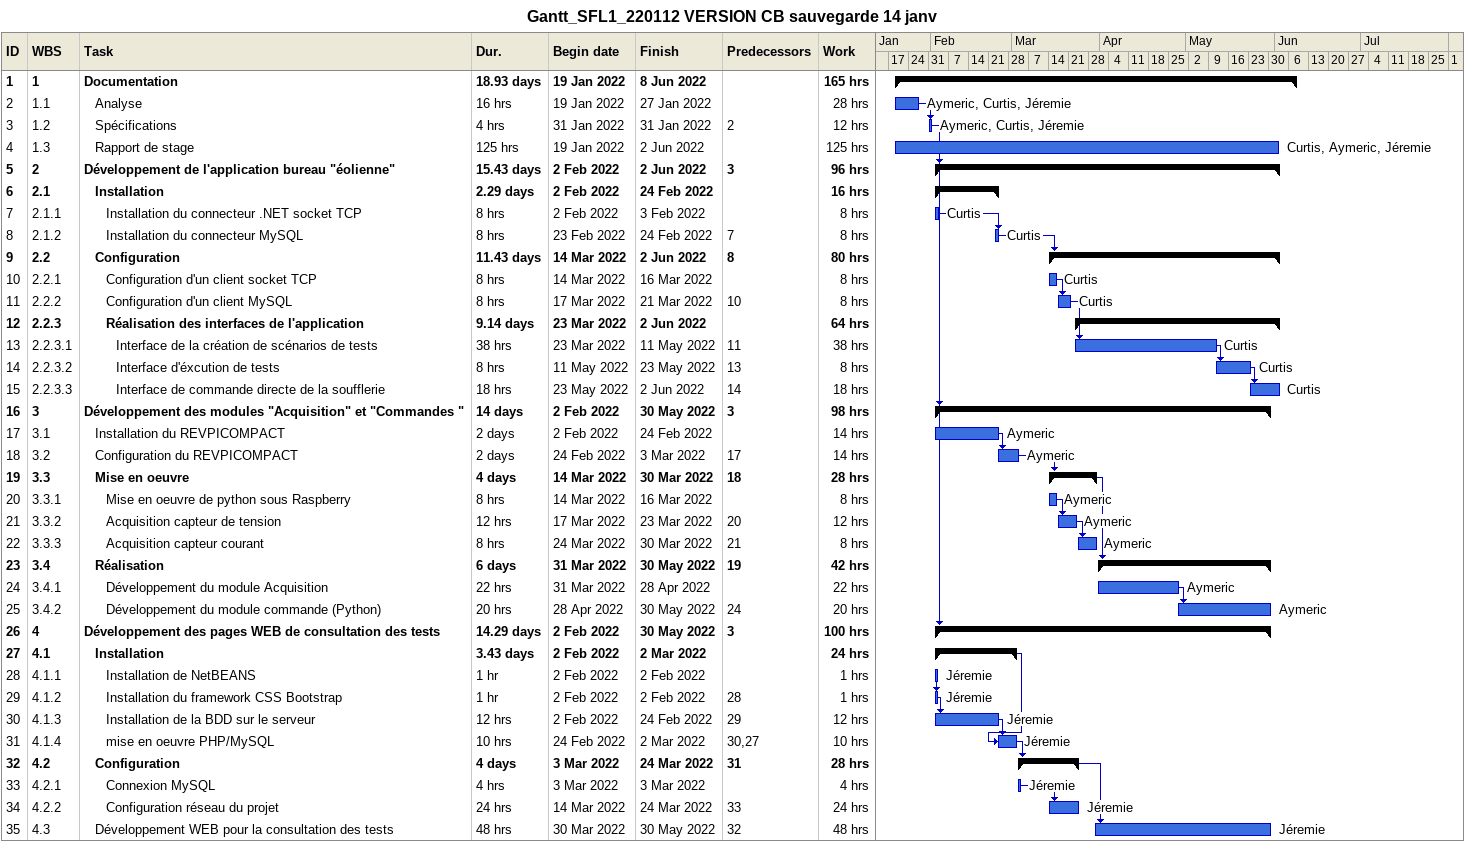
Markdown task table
Gantt_SFL1_220112 VERSION CB sauvegarde 14 janv

| ID | WBS | Task | Duration | Start | Finish | Predecessors | Resources | Work (h) |
|---|---|---|---|---|---|---|---|---|
| 1 | 1 | **Documentation** | 18.93d | 2022-01-19 | 2022-06-08 |  |  | 165 |
| 2 | 1.1 | Analyse | 16h | 2022-01-19 | 2022-01-27 |  | Aymeric, Curtis, Jéremie | 28 |
| 3 | 1.2 | Spécifications | 4h | 2022-01-31 | 2022-01-31 | 2 | Aymeric, Curtis, Jéremie | 12 |
| 4 | 1.3 | Rapport de stage | 125h | 2022-01-19 | 2022-06-02 |  | Curtis, Aymeric, Jéremie | 125 |
| 5 | 2 | **Développement de l'application bureau "éolienne"** | 15.43d | 2022-02-02 | 2022-06-02 | 3 |  | 96 |
| 6 | 2.1 | **Installation** | 2.29d | 2022-02-02 | 2022-02-24 |  |  | 16 |
| 7 | 2.1.1 | Installation du connecteur .NET socket TCP | 8h | 2022-02-02 | 2022-02-03 |  | Curtis | 8 |
| 8 | 2.1.2 | Installation du connecteur MySQL | 8h | 2022-02-23 | 2022-02-24 | 7 | Curtis | 8 |
| 9 | 2.2 | **Configuration** | 11.43d | 2022-03-14 | 2022-06-02 | 8 |  | 80 |
| 10 | 2.2.1 | Configuration d'un client socket TCP | 8h | 2022-03-14 | 2022-03-16 |  | Curtis | 8 |
| 11 | 2.2.2 | Configuration d'un client MySQL | 8h | 2022-03-17 | 2022-03-21 | 10 | Curtis | 8 |
| 12 | 2.2.3 | **Réalisation des interfaces de l'application** | 9.14d | 2022-03-23 | 2022-06-02 |  |  | 64 |
| 13 | 2.2.3.1 | Interface de la création de scénarios de tests | 38h | 2022-03-23 | 2022-05-11 | 11 | Curtis | 38 |
| 14 | 2.2.3.2 | Interface d'éxcution de tests | 8h | 2022-05-11 | 2022-05-23 | 13 | Curtis | 8 |
| 15 | 2.2.3.3 | Interface de commande directe de la soufflerie | 18h | 2022-05-23 | 2022-06-02 | 14 | Curtis | 18 |
| 16 | 3 | **Développement des modules "Acquisition" et "Commandes "** | 14d | 2022-02-02 | 2022-05-30 | 3 |  | 98 |
| 17 | 3.1 | Installation du REVPICOMPACT | 2d | 2022-02-02 | 2022-02-24 |  | Aymeric | 14 |
| 18 | 3.2 | Configuration du REVPICOMPACT | 2d | 2022-02-24 | 2022-03-03 | 17 | Aymeric | 14 |
| 19 | 3.3 | **Mise en oeuvre** | 4d | 2022-03-14 | 2022-03-30 | 18 |  | 28 |
| 20 | 3.3.1 | Mise en oeuvre de python sous Raspberry | 8h | 2022-03-14 | 2022-03-16 |  | Aymeric | 8 |
| 21 | 3.3.2 | Acquisition capteur de tension | 12h | 2022-03-17 | 2022-03-23 | 20 | Aymeric | 12 |
| 22 | 3.3.3 | Acquisition capteur courant | 8h | 2022-03-24 | 2022-03-30 | 21 | Aymeric | 8 |
| 23 | 3.4 | **Réalisation** | 6d | 2022-03-31 | 2022-05-30 | 19 |  | 42 |
| 24 | 3.4.1 | Développement du module Acquisition | 22h | 2022-03-31 | 2022-04-28 |  | Aymeric | 22 |
| 25 | 3.4.2 | Développement du module commande (Python) | 20h | 2022-04-28 | 2022-05-30 | 24 | Aymeric | 20 |
| 26 | 4 | **Développement des pages WEB de consultation des tests** | 14.29d | 2022-02-02 | 2022-05-30 | 3 |  | 100 |
| 27 | 4.1 | **Installation** | 3.43d | 2022-02-02 | 2022-03-02 |  |  | 24 |
| 28 | 4.1.1 | Installation de NetBEANS | 1h | 2022-02-02 | 2022-02-02 |  | Jéremie | 1 |
| 29 | 4.1.2 | Installation du framework CSS Bootstrap | 1h | 2022-02-02 | 2022-02-02 | 28 | Jéremie | 1 |
| 30 | 4.1.3 | Installation de la BDD sur le serveur | 12h | 2022-02-02 | 2022-02-24 | 29 | Jéremie | 12 |
| 31 | 4.1.4 | mise en oeuvre PHP/MySQL | 10h | 2022-02-24 | 2022-03-02 | 30, 27 | Jéremie | 10 |
| 32 | 4.2 | **Configuration** | 4d | 2022-03-03 | 2022-03-24 | 31 |  | 28 |
| 33 | 4.2.1 | Connexion MySQL | 4h | 2022-03-03 | 2022-03-03 |  | Jéremie | 4 |
| 34 | 4.2.2 | Configuration réseau du projet | 24h | 2022-03-14 | 2022-03-24 | 33 | Jéremie | 24 |
| 35 | 4.3 | Développement WEB pour la consultation des tests | 48h | 2022-03-30 | 2022-05-30 | 32 | Jéremie | 48 |
